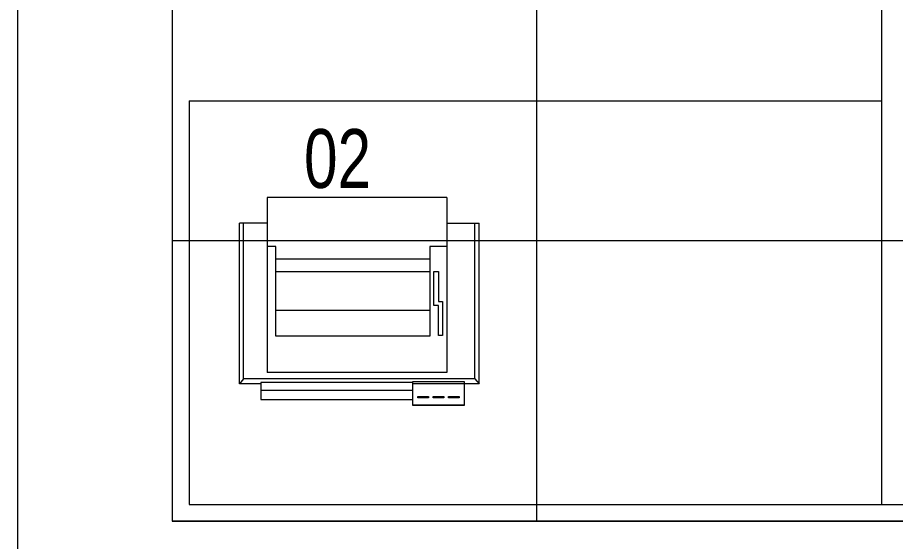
# Model space of a CAD drawing. Header units: inches. Extents: x -246178 to 57169, y -29325 to 19878.
# Drawn here: x 5228 to 6533, y -10047 to -9269 of the extents above; entities that cross this region are included whole.
import ezdxf
from ezdxf import colors
from ezdxf.entities.mleader import LeaderData, LeaderLine
from ezdxf.math import Vec2, Vec3

# ---------------------------------------------------------------- set-up
doc = ezdxf.new("R2010")
doc.units = ezdxf.units.IN
doc.header["$LTSCALE"] = 25
doc.header["$MEASUREMENT"] = 0
doc.linetypes.add('DASHDOT', pattern=[25.4, 12.7, -6.35, 0, -6.35])
doc.layers.get('0').update_dxf_attribs({"color": 8})
for name, color, linetype, lineweight in [('00-Ground Floor$0$72_EGR_EQP_TAG', 142, 'Continuous', 5), ('00-Ground Floor$0$Frame', 252, 'Continuous', 9), ('00-Ground Floor$0$LOADING', 253, 'Continuous', 5), ('00-Ground Floor$0$Walls', 251, 'Continuous', 5), ('E-LITE-CLNG-CNDT', 6, 'DASHDOT', 35), ('T-DATA-TEXT @ 100', 2, 'Continuous', 25)]:
    doc.layers.add(name, color=color, linetype=linetype, lineweight=lineweight)
doc.styles.add('00-Ground Floor$0$X3G_ENTITY_257CFD', font='swisscl.ttf', dxfattribs={"height": 200})
doc.styles.add('DC_Elc_Romans', font='elc_romans.shx', dxfattribs={"width": 0.7})

# ---------------------------------------------------------------- blocks, each defined once
blk = doc.blocks.new('00-Ground Floor$0$ITPPLT2C-P')
at = {"color": 0}
for p, q in [((0.0229, 0.0318), (0.2618, 0.0318)), ((0.0304, 0.0256), (0.0229, 0.0318)), ((0.0229, 0), (0.0229, 0.0318)), ((0.2618, -0.0096), (0.2618, 0.0318)), ((0.0304, -0.3182), (0.0304, 0.0256)), ((0.0304, 0.0256), (0.2618, 0.0256)), ((0, 0), (0, -0.2262)), ((0.0252, 0), (0, 0)), ((0.0139, 0), (0.0139, -0.2262)), ((0.0252, 0), (0.0139, 0)), ((0.0252, -0.2262), (0.0252, 0)), ((0.0401, -0.2769), (0.0401, -0.0096)), ((0.3, -0.0096), (0.0401, -0.0096)), ((0.2274, -0.0222), (0.2274, -0.0096)), ((0.3, -0.2769), (0.3, -0.0096)), ((0.0939, -0.2515), (0.0939, -0.0222)), ((0.0939, -0.0222), (0.2274, -0.0222)), ((0.1321, -0.2515), (0.1321, -0.0222)), ((0.1894, -0.2515), (0.1894, -0.0222)), ((0.2082, -0.2515), (0.2082, -0.0222)), ((-0.0091, -0.2262), (0.0267, -0.2262)), ((-0.0091, -0.3023), (-0.0091, -0.2262)), ((-0.0087, -0.2262), (0.0236, -0.2262)), ((-0.0087, -0.3023), (-0.0087, -0.2262)), ((0, -0.2262), (0.0252, -0.2262)), ((0.0023, -0.2495), (0.0023, -0.2334)), ((0.0023, -0.2334), (0.0045, -0.2334)), ((0.0045, -0.2334), (0.0045, -0.2495)), ((0.0139, -0.2262), (0.0252, -0.2262)), ((0.0236, -0.2262), (0.0236, -0.3023)), ((0.0267, -0.2262), (0.0267, -0.3023)), ((0.0045, -0.2495), (0.0023, -0.2495)), ((0.0023, -0.2721), (0.0023, -0.2562)), ((0.0023, -0.2562), (0.0045, -0.2562)), ((0.0045, -0.2562), (0.0045, -0.2721)), ((0.2274, -0.2515), (0.0939, -0.2515)), ((0.1395, -0.2575), (0.19, -0.2575)), ((0.1395, -0.2641), (0.1395, -0.2575)), ((0.19, -0.2575), (0.19, -0.2641)), ((0.2274, -0.2769), (0.2274, -0.2515)), ((0.0045, -0.2721), (0.0023, -0.2721)), ((0.0947, -0.2701), (0.0947, -0.2641)), ((0.0947, -0.2641), (0.1395, -0.2641)), ((0.1457, -0.2701), (0.0947, -0.2701)), ((0.19, -0.2641), (0.1457, -0.2641)), ((0.1457, -0.2641), (0.1457, -0.2701)), ((0.0023, -0.295), (0.0023, -0.2793)), ((0.0023, -0.2793), (0.0045, -0.2793)), ((0.0045, -0.2793), (0.0045, -0.295)), ((0.3, -0.2769), (0.0401, -0.2769)), ((0.2618, -0.2769), (0.2618, -0.3246)), ((0.0045, -0.295), (0.0023, -0.295)), ((0.0267, -0.3023), (-0.0091, -0.3023)), ((0.0236, -0.3023), (-0.0087, -0.3023)), ((0.0229, -0.3246), (0.0229, -0.3023)), ((0.0304, -0.3182), (0.0229, -0.3246)), ((0.0229, -0.3246), (0.2618, -0.3246)), ((0.0304, -0.3182), (0.2618, -0.3182))]:
    blk.add_line(p, q, dxfattribs=at)
blk = doc.blocks.new('00-Ground Floor$0$GF21043-P')
at = {"color": 0}
for p, q in [((0.8, 0), (0.8, 0.75)), ((-0.8, 0), (0.8, 0))]:
    blk.add_line(p, q, dxfattribs=at)
blk = doc.blocks.new('00-Ground Floor$0$A$C3A3B3723')
at = {"color": 254}
for p, q in [((5457.9, -6347.4, 0), (5457.9, -10017.4, 0)), ((5457.9, -10017.4, 0), (9097.9, -10017.4, 0))]:
    blk.add_line(p, q, dxfattribs=at)
at = {"color": 254, "linetype": 'Continuous'}
for p, q in [((6000, -10017.4), (6000, -6347.4)), ((5457.9, -9600), (9097.9, -9600))]:
    blk.add_line(p, q, dxfattribs=at)
blk = doc.blocks.new('00-Ground Floor$0$A$Ce9e1c4c3')
at = {"layer": '00-Ground Floor$0$Frame'}
blk.add_blockref('00-Ground Floor$0$A$C3A3B3723', (-100000, 0), dxfattribs=at)
blk = doc.blocks.new('00-Ground Floor')
at = {"layer": '00-Ground Floor$0$LOADING'}
blk.add_line((5482.9, -9392.4, 0), (6512.9, -9392.4, 0), dxfattribs=at)
at = {"layer": '00-Ground Floor$0$LOADING', "elevation": 0}
blk.add_lwpolyline([(5482.9, -9392.4), (5482.9, -9992.4), (6512.9, -9992.4)], dxfattribs=at)
at = {"layer": '00-Ground Floor$0$Walls'}
for p, q in [((5227.9, -5597.4, 0), (5227.9, -13097.4, 0)), ((5227.9, -5597.4, 0), (5227.9, -13097.4, 0)), ((5457.9, -6347.4, 0), (5457.9, -10017.4, 0)), ((9097.9, -10017.4, 0), (5457.9, -10017.4, 0))]:
    blk.add_line(p, q, dxfattribs=at)
at = {"color": 254}
blk.add_blockref('00-Ground Floor$0$A$Ce9e1c4c3', (100000, 0), dxfattribs=at)
at = {"layer": '00-Ground Floor$0$LOADING', "extrusion": (1.19929e-18, -8.17187e-07, 1), "xscale": 1000.000000000002, "yscale": 1000.000000000002, "zscale": 1000.000000000002, "rotation": 270}
blk.add_blockref('00-Ground Floor$0$GF21043-P', (6512.9, -9192.4, 0), dxfattribs=at)
at = {"layer": '00-Ground Floor$0$LOADING', "extrusion": (-8.17187e-07, -1.1992e-18, -1), "xscale": -1000.000000000003, "yscale": 1000.000000000004, "zscale": 1000.000000000003, "rotation": 270.000000006743}
blk.add_blockref('00-Ground Floor$0$ITPPLT2C-P', (-5589.6, -9836.3, 0), dxfattribs=at)
at = {"layer": '00-Ground Floor$0$72_EGR_EQP_TAG', "insert": (5703.8, -9434.6, 0), "char_height": 87.47, "attachment_point": 2, "style": '00-Ground Floor$0$X3G_ENTITY_257CFD'}
blk.add_mtext('02', dxfattribs=at)

msp = doc.modelspace()

# ---------------------------------------------------------------- block references
at = {"layer": 'E-LITE-CLNG-CNDT'}
msp.add_blockref('00-Ground Floor', (0, 0), dxfattribs=at)

# ---------------------------------------------------------------- leaders
at = {"layer": 'T-DATA-TEXT @ 100'}
ml = msp.add_multileader_mtext('Standard', dxfattribs=at)
ml.set_content('FIRE ALARM CONTROL PANEL. INTERNAL\\PBATTERIES SHALL BE MAINTAINED OTHERWISE\\PTHE CONTROL PANEL SHALL BE SUPPLIED\\PBY A STANDALONE UPS (15MIN) WITH 1KVA. ', color=256, style='DC_Elc_Romans')
ml.set_leader_properties(color=45)
ml.build(insert=Vec2(0, 0))
ml.multileader.update_dxf_attribs({"dogleg_length": 2, "arrow_head_size": 200, "scale": 100})
ctx = ml.context
ctx.base_point, ctx.scale, ctx.char_height, ctx.arrow_head_size, ctx.landing_gap_size, ctx.plane_origin = Vec3(-1122.8, -6822.4, 0), 100, 200, 200, 200, Vec3(3949.6, 679.1, 0)
ctx.text_align_type = 2
notes = []
notes.append((ctx, [(1, (1, 1, 0), (4363.8, -6822.4, 0), (-1, 0), 200, [(0, [(7152.3, -4747.4, 0)], 0, [])])]))
ctx.mtext.insert, ctx.mtext.alignment, ctx.mtext.flow_direction = Vec3(3963.8, -6689.1, 0), 3, 5
for ctx, leaders in notes:
    for number, flags, end, landing, length, lines in leaders:
        leader = LeaderData()
        leader.index, (leader.has_last_leader_line, leader.has_dogleg_vector, leader.attachment_direction) = number, flags
        leader.last_leader_point, leader.dogleg_vector, leader.dogleg_length = Vec3(end), Vec3(landing), length
        for number, points, colour, breaks in lines:
            line = LeaderLine()
            line.index, line.vertices, line.color, line.breaks = number, Vec3.list(points), colors.encode_raw_color(colour), breaks
            leader.lines.append(line)
        ctx.leaders.append(leader)

doc.saveas('drawing.dxf')
